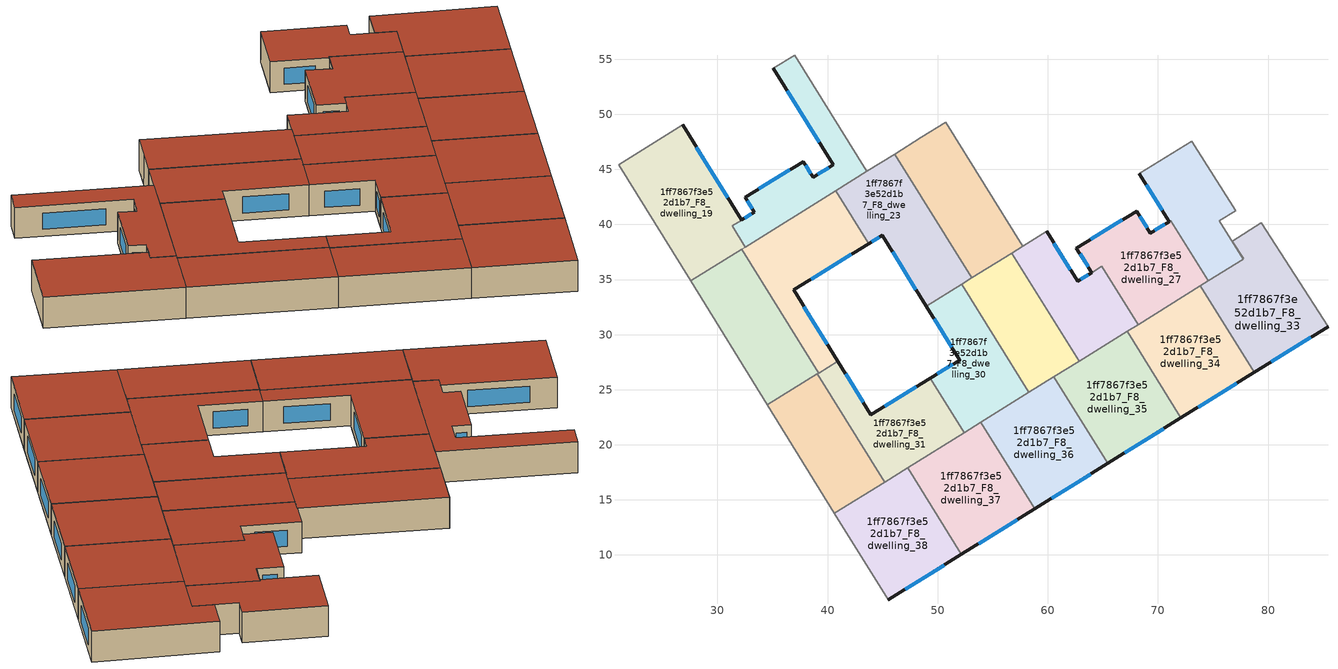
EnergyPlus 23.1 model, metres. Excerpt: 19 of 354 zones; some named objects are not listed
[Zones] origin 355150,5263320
1ff7867f3e52d1b7_F8_dwelling_18
 floor to 1ff7867f3e52d1b7_F7_dwelling_18 (EU_floor_Construction): 37.01,55.39 43.58,44.83 32.52,37.95 31.33,39.87 33.36,41.12 32.53,42.47 37.81,45.72 38.69,44.28 40.52,45.4 35.08,54.19 z24
 wall outside (EU_wall_Construction): 35.08,54.19 40.52,45.4 38.69,44.28 37.81,45.72 32.53,42.47 33.36,41.12 32.2,40.41 z24:27
 wall to 1ff7867f3e52d1b7_F8_dwelling_17 (EU_wall_Construction): 43.58,44.83 37.01,55.39 z24:27
 wall to 1ff7867f3e52d1b7_F8_dwelling_19 (EU_wall_Construction): 32.2,40.41 31.33,39.87 32.52,37.95 z24:27
 wall to 1ff7867f3e52d1b7_F8_dwelling_24 (EU_wall_Construction): 32.52,37.95 40.75,43.07 z24:27
 wall to 1ff7867f3e52d1b7_F8_dwelling_11 (EU_wall_Construction): 37.01,55.39 35.08,54.19 z24:27
 wall to 1ff7867f3e52d1b7_F8_dwelling_23 (EU_wall_Construction): 40.75,43.07 43.58,44.83 z24:27
 window (EU_Window_Construction): 33.09,40.95 32.47,40.58 / 32.72,42.15 33.17,41.44 / 36.57,44.95 33.77,43.23 / 38.48,44.62 38.02,45.38 / 40.09,45.14 39.12,44.55 / 36.36,52.13 39.24,47.47 z24.7:26.3
 roof outside (EU_roof_Construction): 43.58,44.83 37.01,55.39 35.08,54.19 40.52,45.4 38.69,44.28 37.81,45.72 32.53,42.47 33.36,41.12 31.33,39.87 32.52,37.95 z27
1ff7867f3e52d1b7_F8_dwelling_19
 floor to 1ff7867f3e52d1b7_F7_dwelling_19 (EU_floor_Construction): 26.84,49.06 32.2,40.41 31.33,39.87 32.52,37.95 27.57,34.87 21.02,45.44 z24
 wall outside (EU_wall_Construction): 32.2,40.41 26.84,49.06 z24:27
 wall to 1ff7867f3e52d1b7_F8_dwelling_13 (EU_wall_Construction): 26.84,49.06 21.02,45.44 z24:27
 wall adiabatic (EU_wall_Construction): 21.02,45.44 27.57,34.87 z24:27
 wall to 1ff7867f3e52d1b7_F8_dwelling_25 (EU_wall_Construction): 27.57,34.87 32.2,37.75 z24:27
 wall to 1ff7867f3e52d1b7_F8_dwelling_24 (EU_wall_Construction): 32.2,37.75 32.52,37.95 z24:27
 window (EU_Window_Construction): 30.94,42.44 28.1,47.03 z24.7:26.3
 roof outside (EU_roof_Construction): 32.52,37.95 31.33,39.87 32.2,40.41 26.84,49.06 21.02,45.44 27.57,34.87 z27
1ff7867f3e52d1b7_F8_dwelling_22
 floor to 1ff7867f3e52d1b7_F7_dwelling_22 (EU_floor_Construction): 50.74,49.28 57.73,38.04 53.09,35.15 46.09,46.39 z24
 wall to 1ff7867f3e52d1b7_F8_dwelling_23 (EU_wall_Construction): 46.09,46.39 53.09,35.15 z24:27
 wall to 1ff7867f3e52d1b7_F8_dwelling_21 (EU_wall_Construction): 57.73,38.04 50.74,49.28 z24:27
 wall to 1ff7867f3e52d1b7_F8_dwelling_16 (EU_wall_Construction): 50.74,49.28 48.52,47.91 z24:27
 wall to 1ff7867f3e52d1b7_F8_dwelling_29 (EU_wall_Construction): 53.09,35.15 56.72,37.41 z24:27
 wall to 1ff7867f3e52d1b7_F8_dwelling_17 (EU_wall_Construction): 48.52,47.9 46.09,46.39 z24:27
 wall to 1ff7867f3e52d1b7_F8_dwelling_28 (EU_wall_Construction): 56.72,37.41 57.73,38.04 z24:27
 roof outside (EU_roof_Construction): 57.73,38.04 50.74,49.28 46.09,46.39 53.09,35.15 z27
1ff7867f3e52d1b7_F8_dwelling_23
 floor to 1ff7867f3e52d1b7_F7_dwelling_23 (EU_floor_Construction): 46.09,46.39 53.09,35.15 48.96,32.58 44.97,39.02 43.74,38.26 40.75,43.07 z24
 wall outside (EU_wall_Construction): 43.74,38.26 44.97,39.02 48.96,32.58 z24:27
 wall to 1ff7867f3e52d1b7_F8_dwelling_24 (EU_wall_Construction): 40.75,43.07 43.74,38.26 z24:27
 wall to 1ff7867f3e52d1b7_F8_dwelling_17 (EU_wall_Construction): 46.09,46.39 43.58,44.83 z24:27
 wall to 1ff7867f3e52d1b7_F8_dwelling_30 (EU_wall_Construction): 48.96,32.58 52.17,34.58 z24:27
 wall to 1ff7867f3e52d1b7_F8_dwelling_29 (EU_wall_Construction): 52.17,34.58 53.09,35.15 z24:27
 window (EU_Window_Construction): 45.91,37.51 48.02,34.09 / 44.03,38.44 44.68,38.84 z24.7:26.3
 roof outside (EU_roof_Construction): 53.09,35.15 46.09,46.39 40.75,43.07 43.74,38.26 44.97,39.02 48.96,32.58 z27
1ff7867f3e52d1b7_F8_dwelling_24
 floor to 1ff7867f3e52d1b7_F7_dwelling_24 (EU_floor_Construction): 40.75,43.07 43.74,38.26 36.92,34.06 40.93,27.59 39.19,26.51 32.2,37.75 z24
 wall outside (EU_wall_Construction): 40.93,27.59 36.92,34.06 43.74,38.26 z24:27
 wall to 1ff7867f3e52d1b7_F8_dwelling_25 (EU_wall_Construction): 32.2,37.75 39.19,26.51 40.93,27.59 z24:27
 window (EU_Window_Construction): 39.98,29.11 37.86,32.54 / 38.52,35.05 42.14,37.28 z24.7:26.3
 roof outside (EU_roof_Construction): 40.93,27.59 36.92,34.06 43.74,38.26 40.75,43.07 32.2,37.75 39.19,26.51 z27
1ff7867f3e52d1b7_F8_dwelling_25
 floor to 1ff7867f3e52d1b7_F7_dwelling_25 (EU_floor_Construction): 32.2,37.75 39.19,26.51 40.93,27.59 34.54,23.61 27.57,34.87 z24
 wall adiabatic (EU_wall_Construction): 27.57,34.87 34.54,23.61 z24:27
 wall to 1ff7867f3e52d1b7_F8_dwelling_32 (EU_wall_Construction): 34.54,23.61 39.08,26.44 z24:27
 wall to 1ff7867f3e52d1b7_F8_dwelling_31 (EU_wall_Construction): 39.08,26.44 39.19,26.51 40.93,27.59 z24:27
 roof outside (EU_roof_Construction): 39.19,26.51 32.2,37.75 27.57,34.87 34.54,23.61 40.93,27.59 z27
1ff7867f3e52d1b7_F8_dwelling_26
 floor to 1ff7867f3e52d1b7_F7_dwelling_26 (EU_floor_Construction): 73.05,47.56 77.07,41.25 75.58,40.32 77.77,36.87 74.57,34.88 71.16,40.36 69.3,39.22 71.01,40.27 68.31,44.62 z24
 wall outside (EU_wall_Construction): 68.31,44.62 71.01,40.27 69.3,39.22 z24:27
 wall adiabatic (EU_wall_Construction): 77.77,36.87 75.58,40.32 77.07,41.25 73.05,47.56 z24:27
 wall to 1ff7867f3e52d1b7_F8_dwelling_27 (EU_wall_Construction): 69.3,39.22 71.16,40.36 74.57,34.88 z24:27
 wall to 1ff7867f3e52d1b7_F8_dwelling_20 (EU_wall_Construction): 73.05,47.56 68.35,44.64 68.31,44.62 z24:27
 wall to 1ff7867f3e52d1b7_F8_dwelling_33 (EU_wall_Construction): 74.57,34.88 77.77,36.87 z24:27
 window (EU_Window_Construction): 70.6,40.02 69.7,39.47 / 68.95,43.59 70.37,41.29 z24.7:26.3
 roof outside (EU_roof_Construction): 77.77,36.87 75.58,40.32 77.07,41.25 73.05,47.56 68.31,44.62 71.01,40.27 69.3,39.22 71.16,40.36 74.57,34.88 z27
1ff7867f3e52d1b7_F8_dwelling_27
 floor to 1ff7867f3e52d1b7_F7_dwelling_27 (EU_floor_Construction): 71.16,40.36 74.57,34.88 68.19,30.91 64.91,36.2 63.98,35.63 62.6,37.86 68.06,41.22 69.3,39.22 z24
 wall outside (EU_wall_Construction): 69.3,39.22 68.06,41.22 62.6,37.86 63.98,35.63 z24:27
 wall to 1ff7867f3e52d1b7_F8_dwelling_28 (EU_wall_Construction): 63.98,35.63 64.91,36.2 68.19,30.91 z24:27
 wall to 1ff7867f3e52d1b7_F8_dwelling_34 (EU_wall_Construction): 68.19,30.91 73.84,34.43 z24:27
 wall to 1ff7867f3e52d1b7_F8_dwelling_33 (EU_wall_Construction): 73.84,34.43 74.57,34.88 z24:27
 window (EU_Window_Construction): 62.92,37.34 63.66,36.15 / 66.78,40.43 63.88,38.65 / 69.01,39.69 68.35,40.75 z24.7:26.3
 roof outside (EU_roof_Construction): 74.57,34.88 71.16,40.36 69.3,39.22 68.06,41.22 62.6,37.86 63.98,35.63 64.91,36.2 68.19,30.91 z27
1ff7867f3e52d1b7_F8_dwelling_28
 floor to 1ff7867f3e52d1b7_F7_dwelling_28 (EU_floor_Construction): 64.91,36.2 68.19,30.91 62.83,27.58 56.72,37.41 59.89,39.38 62.7,34.84 z24
 wall outside (EU_wall_Construction): 63.98,35.62 62.7,34.84 59.89,39.38 z24:27
 wall to 1ff7867f3e52d1b7_F8_dwelling_29 (EU_wall_Construction): 56.72,37.41 62.83,27.58 z24:27
 wall to 1ff7867f3e52d1b7_F8_dwelling_21 (EU_wall_Construction): 59.89,39.38 57.73,38.04 z24:27
 wall to 1ff7867f3e52d1b7_F8_dwelling_35 (EU_wall_Construction): 62.83,27.58 67.2,30.29 z24:27
 wall to 1ff7867f3e52d1b7_F8_dwelling_34 (EU_wall_Construction): 67.2,30.29 68.19,30.91 z24:27
 window (EU_Window_Construction): 62.04,35.9 60.55,38.31 / 63.68,35.44 63,35.02 z24.7:26.3
 roof outside (EU_roof_Construction): 68.19,30.91 64.91,36.2 63.98,35.63 62.7,34.84 59.89,39.38 56.72,37.41 62.83,27.58 z27
1ff7867f3e52d1b7_F8_dwelling_29
 floor to 1ff7867f3e52d1b7_F7_dwelling_29 (EU_floor_Construction): 56.72,37.41 62.83,27.58 58.28,24.75 52.17,34.58 z24
 wall to 1ff7867f3e52d1b7_F8_dwelling_30 (EU_wall_Construction): 52.17,34.58 58.28,24.75 z24:27
 wall to 1ff7867f3e52d1b7_F8_dwelling_36 (EU_wall_Construction): 58.28,24.75 60.55,26.16 z24:27
 wall to 1ff7867f3e52d1b7_F8_dwelling_35 (EU_wall_Construction): 60.55,26.16 62.83,27.58 z24:27
 roof outside (EU_roof_Construction): 62.83,27.58 56.72,37.41 52.17,34.58 58.28,24.75 z27
1ff7867f3e52d1b7_F8_dwelling_30
 floor to 1ff7867f3e52d1b7_F7_dwelling_30 (EU_floor_Construction): 52.17,34.58 58.28,24.75 52.4,21.09 49.32,26.05 51.99,27.7 48.96,32.58 z24
 wall outside (EU_wall_Construction): 48.96,32.58 51.99,27.7 49.32,26.05 z24:27
 wall to 1ff7867f3e52d1b7_F8_dwelling_31 (EU_wall_Construction): 49.32,26.05 52.4,21.09 z24:27
 wall to 1ff7867f3e52d1b7_F8_dwelling_37 (EU_wall_Construction): 52.4,21.09 53.91,22.03 z24:27
 wall to 1ff7867f3e52d1b7_F8_dwelling_36 (EU_wall_Construction): 53.91,22.03 58.28,24.75 z24:27
 window (EU_Window_Construction): 49.67,31.43 51.28,28.84 / 51.36,27.31 49.95,26.44 z24.7:26.3
 roof outside (EU_roof_Construction): 58.28,24.75 52.17,34.58 48.96,32.58 51.99,27.7 49.32,26.05 52.4,21.09 z27
1ff7867f3e52d1b7_F8_dwelling_31
 floor to 1ff7867f3e52d1b7_F7_dwelling_31 (EU_floor_Construction): 49.32,26.05 52.4,21.09 45.19,16.61 39.08,26.44 40.93,27.59 43.93,22.74 z24
 wall outside (EU_wall_Construction): 49.32,26.05 43.93,22.74 40.93,27.59 z24:27
 wall to 1ff7867f3e52d1b7_F8_dwelling_32 (EU_wall_Construction): 39.08,26.44 45.19,16.61 z24:27
 wall to 1ff7867f3e52d1b7_F8_dwelling_38 (EU_wall_Construction): 45.19,16.61 47.27,17.9 z24:27
 wall to 1ff7867f3e52d1b7_F8_dwelling_37 (EU_wall_Construction): 47.27,17.9 52.4,21.1 z24:27
 window (EU_Window_Construction): 43.22,23.87 41.63,26.45 / 48.05,25.27 45.19,23.51 z24.7:26.3
 roof outside (EU_roof_Construction): 52.4,21.09 49.32,26.05 43.93,22.74 40.93,27.59 39.08,26.44 45.19,16.61 z27
1ff7867f3e52d1b7_F8_dwelling_32
 floor to 1ff7867f3e52d1b7_F7_dwelling_32 (EU_floor_Construction): 39.08,26.44 45.19,16.61 40.63,13.77 34.54,23.61 z24
 wall adiabatic (EU_wall_Construction): 34.54,23.61 40.63,13.77 z24:27
 wall to 1ff7867f3e52d1b7_F8_dwelling_38 (EU_wall_Construction): 40.63,13.77 45.19,16.61 z24:27
 roof outside (EU_roof_Construction): 45.19,16.61 39.08,26.44 34.54,23.61 40.63,13.77 z27
1ff7867f3e52d1b7_F8_dwelling_33
 floor to 1ff7867f3e52d1b7_F7_dwelling_33 (EU_floor_Construction): 79.37,40.14 85.44,30.74 78.73,26.57 73.84,34.42 77.77,36.87 76.75,38.48 z24
 wall outside (EU_wall_Construction): 78.73,26.57 85.44,30.74 z24:27
 wall adiabatic (EU_wall_Construction): 85.44,30.74 79.37,40.14 76.75,38.48 77.77,36.87 z24:27
 wall to 1ff7867f3e52d1b7_F8_dwelling_34 (EU_wall_Construction): 73.84,34.42 78.73,26.57 z24:27
 window (EU_Window_Construction): 80.3,27.54 83.86,29.76 z24.7:26.3
 roof outside (EU_roof_Construction): 85.44,30.74 79.37,40.14 76.75,38.48 77.77,36.87 73.84,34.42 78.73,26.57 z27
1ff7867f3e52d1b7_F8_dwelling_34
 floor to 1ff7867f3e52d1b7_F7_dwelling_34 (EU_floor_Construction): 73.84,34.42 78.73,26.57 72.09,22.43 67.2,30.29 z24
 wall outside (EU_wall_Construction): 72.09,22.43 78.73,26.57 z24:27
 wall to 1ff7867f3e52d1b7_F8_dwelling_35 (EU_wall_Construction): 67.2,30.29 72.09,22.43 z24:27
 window (EU_Window_Construction): 73.65,23.4 77.17,25.59 z24.7:26.3
 roof outside (EU_roof_Construction): 78.73,26.57 73.84,34.42 67.2,30.29 72.09,22.43 z27
1ff7867f3e52d1b7_F8_dwelling_35
 floor to 1ff7867f3e52d1b7_F7_dwelling_35 (EU_floor_Construction): 67.2,30.29 72.09,22.43 65.44,18.3 60.55,26.16 z24
 wall outside (EU_wall_Construction): 65.44,18.3 72.09,22.43 z24:27
 wall to 1ff7867f3e52d1b7_F8_dwelling_36 (EU_wall_Construction): 60.55,26.16 65.44,18.3 z24:27
 window (EU_Window_Construction): 67,19.27 70.53,21.46 z24.7:26.3
 roof outside (EU_roof_Construction): 72.09,22.43 67.2,30.29 60.55,26.16 65.44,18.3 z27
1ff7867f3e52d1b7_F8_dwelling_36
 floor to 1ff7867f3e52d1b7_F7_dwelling_36 (EU_floor_Construction): 60.55,26.16 65.44,18.3 58.8,14.17 53.91,22.03 z24
 wall outside (EU_wall_Construction): 58.8,14.17 65.44,18.3 z24:27
 wall to 1ff7867f3e52d1b7_F8_dwelling_37 (EU_wall_Construction): 53.91,22.03 58.8,14.17 z24:27
 window (EU_Window_Construction): 60.36,15.14 63.88,17.33 z24.7:26.3
 roof outside (EU_roof_Construction): 65.44,18.3 60.55,26.16 53.91,22.03 58.8,14.17 z27
1ff7867f3e52d1b7_F8_dwelling_37
 floor to 1ff7867f3e52d1b7_F7_dwelling_37 (EU_floor_Construction): 53.91,22.03 58.8,14.17 52.15,10.04 47.27,17.9 z24
 wall outside (EU_wall_Construction): 52.15,10.04 58.8,14.17 z24:27
 wall to 1ff7867f3e52d1b7_F8_dwelling_38 (EU_wall_Construction): 47.27,17.9 52.15,10.04 z24:27
 window (EU_Window_Construction): 53.71,11.01 57.24,13.2 z24.7:26.3
 roof outside (EU_roof_Construction): 58.8,14.17 53.91,22.03 47.27,17.9 52.15,10.04 z27
1ff7867f3e52d1b7_F8_dwelling_38
 floor to 1ff7867f3e52d1b7_F7_dwelling_38 (EU_floor_Construction): 47.27,17.9 52.15,10.04 45.5,5.91 40.63,13.77 z24
 wall outside (EU_wall_Construction): 45.5,5.91 52.15,10.04 z24:27
 wall adiabatic (EU_wall_Construction): 40.63,13.77 45.5,5.91 z24:27
 window (EU_Window_Construction): 47.06,6.88 50.59,9.07 z24.7:26.3
 roof outside (EU_roof_Construction): 52.15,10.04 47.27,17.9 40.63,13.77 45.5,5.91 z27
[Building]
EU S2 Campaign: North Axis=0; Terrain=City; Solar Distribution=FullExterior
[Site:Location]
Budapest.Ferenc.Liszt.Intl.AP: Latitude=47.437; Longitude=19.256; Time Zone=1; Elevation=185
[SizingPeriod:WeatherFileDays]
AnnualSizingPeriod: Begin Month=1; Begin Day of Month=1; End Month=12; End Day of Month=31; Day of Week for Start Day=Monday; Use Weather File Daylight Saving Period=No; Use Weather File Rain and Snow Indicators=No
[MATERIAL]
EU_InternalMass_Material: Roughness=MediumRough; Thickness=0.1; Conductivity=1; Density=1800; Specific Heat=900; Thermal Absorptance=0.9; Solar Absorptance=0.7; Visible Absorptance=0.7
[MATERIAL:NOMASS] Roughness=MediumRough; Thermal Absorptance=0.9; Solar Absorptance=0.7; Visible Absorptance=0.7
Name | Thermal Resistance
EU_wall_NoMass | 0.832559
EU_roof_NoMass | 1.39638
EU_floor_NoMass | 0.872794
[WINDOWMATERIAL:SIMPLEGLAZINGSYSTEM]
EU_Window_SimpleGlazing: UFactor=2.79869; Solar Heat Gain Coefficient=0.75; Visible Transmittance=0.75
[CONSTRUCTION]
EU_wall_Construction: EU_wall_NoMass
EU_roof_Construction: EU_roof_NoMass
EU_floor_Construction: EU_floor_NoMass
EU_Window_Construction: EU_Window_SimpleGlazing
EU_InternalMass_Construction: EU_InternalMass_Material
[ZONE] Type=1; Multiplier=1; Ceiling Height=autocalculate; Floor Area=autocalculate; Part of Total Floor Area=Yes
Name | Volume
1ff7867f3e52d1b7_F8_dwelling_18 | 185.84
1ff7867f3e52d1b7_F8_dwelling_19 | 248.651
1ff7867f3e52d1b7_F8_dwelling_22; 1ff7867f3e52d1b7_F8_dwelling_35 | 217.225
1ff7867f3e52d1b7_F8_dwelling_23 | 217.252
1ff7867f3e52d1b7_F8_dwelling_24 | 217.249
1ff7867f3e52d1b7_F8_dwelling_25 | 217.258
1ff7867f3e52d1b7_F8_dwelling_26 | 170.992
1ff7867f3e52d1b7_F8_dwelling_27 | 192.024
1ff7867f3e52d1b7_F8_dwelling_28 | 177.654
1ff7867f3e52d1b7_F8_dwelling_29 | 186.219
1ff7867f3e52d1b7_F8_dwelling_30 | 186.216
1ff7867f3e52d1b7_F8_dwelling_31 | 186.198
1ff7867f3e52d1b7_F8_dwelling_32 | 186.237
1ff7867f3e52d1b7_F8_dwelling_33 | 235.181
1ff7867f3e52d1b7_F8_dwelling_34; 1ff7867f3e52d1b7_F8_dwelling_37 | 217.23
1ff7867f3e52d1b7_F8_dwelling_36 | 217.248
1ff7867f3e52d1b7_F8_dwelling_38 | 217.24
[INTERNALMASS] Construction=EU_InternalMass_Construction
Name | Zone or ZoneList | Surface Area
1ff7867f3e52d1b7_F8_dwelling_18_EU_InternalMass | 1ff7867f3e52d1b7_F8_dwelling_18 | 61.9452
1ff7867f3e52d1b7_F8_dwelling_19_EU_InternalMass | 1ff7867f3e52d1b7_F8_dwelling_19 | 82.8876
1ff7867f3e52d1b7_F8_dwelling_22_EU_InternalMass | 1ff7867f3e52d1b7_F8_dwelling_22 | 72.4081
1ff7867f3e52d1b7_F8_dwelling_23_EU_InternalMass | 1ff7867f3e52d1b7_F8_dwelling_23 | 72.4172
1ff7867f3e52d1b7_F8_dwelling_24_EU_InternalMass | 1ff7867f3e52d1b7_F8_dwelling_24 | 72.4165
1ff7867f3e52d1b7_F8_dwelling_25_EU_InternalMass | 1ff7867f3e52d1b7_F8_dwelling_25 | 72.4199
1ff7867f3e52d1b7_F8_dwelling_26_EU_InternalMass | 1ff7867f3e52d1b7_F8_dwelling_26 | 57.0132
1ff7867f3e52d1b7_F8_dwelling_27_EU_InternalMass | 1ff7867f3e52d1b7_F8_dwelling_27 | 64.0067
1ff7867f3e52d1b7_F8_dwelling_28_EU_InternalMass | 1ff7867f3e52d1b7_F8_dwelling_28 | 59.2187
1ff7867f3e52d1b7_F8_dwelling_29_EU_InternalMass | 1ff7867f3e52d1b7_F8_dwelling_29 | 62.0729
1ff7867f3e52d1b7_F8_dwelling_30_EU_InternalMass | 1ff7867f3e52d1b7_F8_dwelling_30 | 62.0721
1ff7867f3e52d1b7_F8_dwelling_31_EU_InternalMass | 1ff7867f3e52d1b7_F8_dwelling_31 | 62.0659
1ff7867f3e52d1b7_F8_dwelling_32_EU_InternalMass | 1ff7867f3e52d1b7_F8_dwelling_32 | 62.079
1ff7867f3e52d1b7_F8_dwelling_33_EU_InternalMass | 1ff7867f3e52d1b7_F8_dwelling_33 | 78.3931
1ff7867f3e52d1b7_F8_dwelling_34_EU_InternalMass | 1ff7867f3e52d1b7_F8_dwelling_34 | 72.41
1ff7867f3e52d1b7_F8_dwelling_35_EU_InternalMass | 1ff7867f3e52d1b7_F8_dwelling_35 | 72.4082
1ff7867f3e52d1b7_F8_dwelling_36_EU_InternalMass | 1ff7867f3e52d1b7_F8_dwelling_36 | 72.416
1ff7867f3e52d1b7_F8_dwelling_37_EU_InternalMass | 1ff7867f3e52d1b7_F8_dwelling_37 | 72.41
1ff7867f3e52d1b7_F8_dwelling_38_EU_InternalMass | 1ff7867f3e52d1b7_F8_dwelling_38 | 72.4135
[OTHEREQUIPMENT] Fuel Type=Electricity; Design Level Calculation Method=Watts/Area; Power per Zone Floor Area=1; Fraction Latent=0; Fraction Radiant=0; Fraction Lost=0; Carbon Dioxide Generation Rate=0; EndUse Subcategory=EU_Step8_InternalGains
Name | Zone or ZoneList or Space or SpaceList | Schedule
EU_Step8_InternalGain_1ff7867f3e52d1b7_F8_dwelling_18_f000 | 1ff7867f3e52d1b7_F8_dwelling_18 | EU_Step8_GainSchedule_1ff7867f3e52d1b7_F8_dwelling_18_f000
EU_Step8_InternalGain_1ff7867f3e52d1b7_F8_dwelling_19_f000 | 1ff7867f3e52d1b7_F8_dwelling_19 | EU_Step8_GainSchedule_1ff7867f3e52d1b7_F8_dwelling_19_f000
EU_Step8_InternalGain_1ff7867f3e52d1b7_F8_dwelling_22_f000 | 1ff7867f3e52d1b7_F8_dwelling_22 | EU_Step8_GainSchedule_1ff7867f3e52d1b7_F8_dwelling_22_f000
EU_Step8_InternalGain_1ff7867f3e52d1b7_F8_dwelling_23_f000 | 1ff7867f3e52d1b7_F8_dwelling_23 | EU_Step8_GainSchedule_1ff7867f3e52d1b7_F8_dwelling_23_f000
EU_Step8_InternalGain_1ff7867f3e52d1b7_F8_dwelling_24_f000 | 1ff7867f3e52d1b7_F8_dwelling_24 | EU_Step8_GainSchedule_1ff7867f3e52d1b7_F8_dwelling_24_f000
EU_Step8_InternalGain_1ff7867f3e52d1b7_F8_dwelling_25_f000 | 1ff7867f3e52d1b7_F8_dwelling_25 | EU_Step8_GainSchedule_1ff7867f3e52d1b7_F8_dwelling_25_f000
EU_Step8_InternalGain_1ff7867f3e52d1b7_F8_dwelling_26_f000 | 1ff7867f3e52d1b7_F8_dwelling_26 | EU_Step8_GainSchedule_1ff7867f3e52d1b7_F8_dwelling_26_f000
EU_Step8_InternalGain_1ff7867f3e52d1b7_F8_dwelling_27_f000 | 1ff7867f3e52d1b7_F8_dwelling_27 | EU_Step8_GainSchedule_1ff7867f3e52d1b7_F8_dwelling_27_f000
EU_Step8_InternalGain_1ff7867f3e52d1b7_F8_dwelling_28_f000 | 1ff7867f3e52d1b7_F8_dwelling_28 | EU_Step8_GainSchedule_1ff7867f3e52d1b7_F8_dwelling_28_f000
EU_Step8_InternalGain_1ff7867f3e52d1b7_F8_dwelling_29_f000 | 1ff7867f3e52d1b7_F8_dwelling_29 | EU_Step8_GainSchedule_1ff7867f3e52d1b7_F8_dwelling_29_f000
EU_Step8_InternalGain_1ff7867f3e52d1b7_F8_dwelling_30_f000 | 1ff7867f3e52d1b7_F8_dwelling_30 | EU_Step8_GainSchedule_1ff7867f3e52d1b7_F8_dwelling_30_f000
EU_Step8_InternalGain_1ff7867f3e52d1b7_F8_dwelling_31_f000 | 1ff7867f3e52d1b7_F8_dwelling_31 | EU_Step8_GainSchedule_1ff7867f3e52d1b7_F8_dwelling_31_f000
EU_Step8_InternalGain_1ff7867f3e52d1b7_F8_dwelling_32_f000 | 1ff7867f3e52d1b7_F8_dwelling_32 | EU_Step8_GainSchedule_1ff7867f3e52d1b7_F8_dwelling_32_f000
EU_Step8_InternalGain_1ff7867f3e52d1b7_F8_dwelling_33_f000 | 1ff7867f3e52d1b7_F8_dwelling_33 | EU_Step8_GainSchedule_1ff7867f3e52d1b7_F8_dwelling_33_f000
EU_Step8_InternalGain_1ff7867f3e52d1b7_F8_dwelling_34_f000 | 1ff7867f3e52d1b7_F8_dwelling_34 | EU_Step8_GainSchedule_1ff7867f3e52d1b7_F8_dwelling_34_f000
EU_Step8_InternalGain_1ff7867f3e52d1b7_F8_dwelling_35_f000 | 1ff7867f3e52d1b7_F8_dwelling_35 | EU_Step8_GainSchedule_1ff7867f3e52d1b7_F8_dwelling_35_f000
EU_Step8_InternalGain_1ff7867f3e52d1b7_F8_dwelling_36_f000 | 1ff7867f3e52d1b7_F8_dwelling_36 | EU_Step8_GainSchedule_1ff7867f3e52d1b7_F8_dwelling_36_f000
EU_Step8_InternalGain_1ff7867f3e52d1b7_F8_dwelling_37_f000 | 1ff7867f3e52d1b7_F8_dwelling_37 | EU_Step8_GainSchedule_1ff7867f3e52d1b7_F8_dwelling_37_f000
EU_Step8_InternalGain_1ff7867f3e52d1b7_F8_dwelling_38_f000 | 1ff7867f3e52d1b7_F8_dwelling_38 | EU_Step8_GainSchedule_1ff7867f3e52d1b7_F8_dwelling_38_f000
[ZONEVENTILATION:DESIGNFLOWRATE] Schedule=EU_AlwaysOn; Design Flow Rate Calculation Method=AirChanges/Hour; Air Changes per Hour=0.475469; Ventilation Type=Natural; Fan Pressure Rise=0; Fan Total Efficiency=1; Constant Term Coefficient=1; Temperature Term Coefficient=0; Velocity Term Coefficient=0; Velocity Squared Term Coefficient=0; Minimum Indoor Temperature=-100; Maximum Indoor Temperature=100; Delta Temperature=-100; Minimum Outdoor Temperature=-100; Maximum Outdoor Temperature=100; Maximum Wind Speed=40
Name | Zone or ZoneList or Space or SpaceList
EU_ConstantAir_1ff7867f3e52d1b7_F8_dwelling_18 | 1ff7867f3e52d1b7_F8_dwelling_18
EU_ConstantAir_1ff7867f3e52d1b7_F8_dwelling_19 | 1ff7867f3e52d1b7_F8_dwelling_19
EU_ConstantAir_1ff7867f3e52d1b7_F8_dwelling_22 | 1ff7867f3e52d1b7_F8_dwelling_22
EU_ConstantAir_1ff7867f3e52d1b7_F8_dwelling_23 | 1ff7867f3e52d1b7_F8_dwelling_23
EU_ConstantAir_1ff7867f3e52d1b7_F8_dwelling_24 | 1ff7867f3e52d1b7_F8_dwelling_24
EU_ConstantAir_1ff7867f3e52d1b7_F8_dwelling_25 | 1ff7867f3e52d1b7_F8_dwelling_25
EU_ConstantAir_1ff7867f3e52d1b7_F8_dwelling_26 | 1ff7867f3e52d1b7_F8_dwelling_26
EU_ConstantAir_1ff7867f3e52d1b7_F8_dwelling_27 | 1ff7867f3e52d1b7_F8_dwelling_27
EU_ConstantAir_1ff7867f3e52d1b7_F8_dwelling_28 | 1ff7867f3e52d1b7_F8_dwelling_28
EU_ConstantAir_1ff7867f3e52d1b7_F8_dwelling_29 | 1ff7867f3e52d1b7_F8_dwelling_29
EU_ConstantAir_1ff7867f3e52d1b7_F8_dwelling_30 | 1ff7867f3e52d1b7_F8_dwelling_30
EU_ConstantAir_1ff7867f3e52d1b7_F8_dwelling_31 | 1ff7867f3e52d1b7_F8_dwelling_31
EU_ConstantAir_1ff7867f3e52d1b7_F8_dwelling_32 | 1ff7867f3e52d1b7_F8_dwelling_32
EU_ConstantAir_1ff7867f3e52d1b7_F8_dwelling_33 | 1ff7867f3e52d1b7_F8_dwelling_33
EU_ConstantAir_1ff7867f3e52d1b7_F8_dwelling_34 | 1ff7867f3e52d1b7_F8_dwelling_34
EU_ConstantAir_1ff7867f3e52d1b7_F8_dwelling_35 | 1ff7867f3e52d1b7_F8_dwelling_35
EU_ConstantAir_1ff7867f3e52d1b7_F8_dwelling_36 | 1ff7867f3e52d1b7_F8_dwelling_36
EU_ConstantAir_1ff7867f3e52d1b7_F8_dwelling_37 | 1ff7867f3e52d1b7_F8_dwelling_37
EU_ConstantAir_1ff7867f3e52d1b7_F8_dwelling_38 | 1ff7867f3e52d1b7_F8_dwelling_38
[HVACTEMPLATE:ZONE:IDEALLOADSAIRSYSTEM] System Availability Schedule=EU_AlwaysOn; Maximum Heating Supply Air Temperature=50; Minimum Cooling Supply Air Temperature=13; Maximum Heating Supply Air Humidity Ratio=0.0156; Minimum Cooling Supply Air Humidity Ratio=0.0077; Heating Limit=NoLimit; Cooling Limit=NoLimit; Heating Availability Schedule=EU_AlwaysOn; Cooling Availability Schedule=EU_CoolingOff; Dehumidification Control Type=ConstantSensibleHeatRatio; Cooling Sensible Heat Ratio=0.7; Dehumidification Setpoint=60; Humidification Control Type=None; Humidification Setpoint=30; Outdoor Air Method=None; Outdoor Air Flow Rate per Person=0.00944; Outdoor Air Flow Rate per Zone Floor Area=0; Outdoor Air Flow Rate per Zone=0; Demand Controlled Ventilation Type=None; Outdoor Air Economizer Type=NoEconomizer; Heat Recovery Type=None; Sensible Heat Recovery Effectiveness=0.7; Latent Heat Recovery Effectiveness=0.65
Name | Template Thermostat
1ff7867f3e52d1b7_F8_dwelling_18 | EU_HeatOnly_1ff7867f3e52d1b7_F8_dwelling_18
1ff7867f3e52d1b7_F8_dwelling_19 | EU_HeatOnly_1ff7867f3e52d1b7_F8_dwelling_19
1ff7867f3e52d1b7_F8_dwelling_22 | EU_HeatOnly_1ff7867f3e52d1b7_F8_dwelling_22
1ff7867f3e52d1b7_F8_dwelling_23 | EU_HeatOnly_1ff7867f3e52d1b7_F8_dwelling_23
1ff7867f3e52d1b7_F8_dwelling_24 | EU_HeatOnly_1ff7867f3e52d1b7_F8_dwelling_24
1ff7867f3e52d1b7_F8_dwelling_25 | EU_HeatOnly_1ff7867f3e52d1b7_F8_dwelling_25
1ff7867f3e52d1b7_F8_dwelling_26 | EU_HeatOnly_1ff7867f3e52d1b7_F8_dwelling_26
1ff7867f3e52d1b7_F8_dwelling_27 | EU_HeatOnly_1ff7867f3e52d1b7_F8_dwelling_27
1ff7867f3e52d1b7_F8_dwelling_28 | EU_HeatOnly_1ff7867f3e52d1b7_F8_dwelling_28
1ff7867f3e52d1b7_F8_dwelling_29 | EU_HeatOnly_1ff7867f3e52d1b7_F8_dwelling_29
1ff7867f3e52d1b7_F8_dwelling_30 | EU_HeatOnly_1ff7867f3e52d1b7_F8_dwelling_30
1ff7867f3e52d1b7_F8_dwelling_31 | EU_HeatOnly_1ff7867f3e52d1b7_F8_dwelling_31
1ff7867f3e52d1b7_F8_dwelling_32 | EU_HeatOnly_1ff7867f3e52d1b7_F8_dwelling_32
1ff7867f3e52d1b7_F8_dwelling_33 | EU_HeatOnly_1ff7867f3e52d1b7_F8_dwelling_33
1ff7867f3e52d1b7_F8_dwelling_34 | EU_HeatOnly_1ff7867f3e52d1b7_F8_dwelling_34
1ff7867f3e52d1b7_F8_dwelling_35 | EU_HeatOnly_1ff7867f3e52d1b7_F8_dwelling_35
1ff7867f3e52d1b7_F8_dwelling_36 | EU_HeatOnly_1ff7867f3e52d1b7_F8_dwelling_36
1ff7867f3e52d1b7_F8_dwelling_37 | EU_HeatOnly_1ff7867f3e52d1b7_F8_dwelling_37
1ff7867f3e52d1b7_F8_dwelling_38 | EU_HeatOnly_1ff7867f3e52d1b7_F8_dwelling_38
[SIZING:ZONE] Zone Cooling Design Supply Air Temperature Input Method=SupplyAirTemperature; Zone Cooling Design Supply Air Temperature=13; Zone Heating Design Supply Air Temperature Input Method=SupplyAirTemperature; Zone Heating Design Supply Air Temperature=50; Zone Cooling Design Supply Air Humidity Ratio=0.008; Zone Heating Design Supply Air Humidity Ratio=0.008; Cooling Design Air Flow Method=DesignDay; Cooling Design Air Flow Rate=0; Cooling Minimum Air Flow per Zone Floor Area=0.000762; Cooling Minimum Air Flow=0; Cooling Minimum Air Flow Fraction=0.2; Heating Design Air Flow Method=DesignDay; Heating Design Air Flow Rate=0; Heating Maximum Air Flow per Zone Floor Area=0.002032; Heating Maximum Air Flow=0.141576; Heating Maximum Air Flow Fraction=0.3; Account for Dedicated Outdoor Air System=No; Dedicated Outdoor Air System Control Strategy=NeutralSupplyAir; Dedicated Outdoor Air Low Setpoint Temperature for Design=autosize; Dedicated Outdoor Air High Setpoint Temperature for Design=autosize; Zone Load Sizing Method=Sensible Load Only No Latent Load; Zone Latent Cooling Design Supply Air Humidity Ratio Input Method=HumidityRatioDifference; Zone Cooling Design Supply Air Humidity Ratio Difference=0.005; Zone Latent Heating Design Supply Air Humidity Ratio Input Method=HumidityRatioDifference; Zone Humidification Design Supply Air Humidity Ratio Difference=0.005
1ff7867f3e52d1b7_F8_dwelling_18; 1ff7867f3e52d1b7_F8_dwelling_19; 1ff7867f3e52d1b7_F8_dwelling_22; 1ff7867f3e52d1b7_F8_dwelling_23; 1ff7867f3e52d1b7_F8_dwelling_24; 1ff7867f3e52d1b7_F8_dwelling_25; 1ff7867f3e52d1b7_F8_dwelling_26; 1ff7867f3e52d1b7_F8_dwelling_27; 1ff7867f3e52d1b7_F8_dwelling_28; 1ff7867f3e52d1b7_F8_dwelling_29; 1ff7867f3e52d1b7_F8_dwelling_30; 1ff7867f3e52d1b7_F8_dwelling_31; 1ff7867f3e52d1b7_F8_dwelling_32; 1ff7867f3e52d1b7_F8_dwelling_33; 1ff7867f3e52d1b7_F8_dwelling_34; 1ff7867f3e52d1b7_F8_dwelling_35; 1ff7867f3e52d1b7_F8_dwelling_36; 1ff7867f3e52d1b7_F8_dwelling_37; 1ff7867f3e52d1b7_F8_dwelling_38
[SCHEDULE:CONSTANT]
Name | Hourly Value
EU_AlwaysOn | 1
EU_CoolingOff | 0
[SCHEDULE:FILE] Column Number=1; Rows to Skip at Top=0; Number of Hours of Data=8760; Column Separator=Comma; Interpolate to Timestep=No; Minutes per Item=60; Adjust Schedule for Daylight Savings=Yes
Name | File
EU_Step8_GainSchedule_1ff7867f3e52d1b7_F8_dwelling_18_f000 | ../../schedules/1ff7867f3e52d1b7/1ff7867f3e52d1b7_F8_dwelling_18_f000_gain.csv
EU_Step8_GainSchedule_1ff7867f3e52d1b7_F8_dwelling_19_f000 | ../../schedules/1ff7867f3e52d1b7/1ff7867f3e52d1b7_F8_dwelling_19_f000_gain.csv
EU_Step8_GainSchedule_1ff7867f3e52d1b7_F8_dwelling_22_f000 | ../../schedules/1ff7867f3e52d1b7/1ff7867f3e52d1b7_F8_dwelling_22_f000_gain.csv
EU_Step8_GainSchedule_1ff7867f3e52d1b7_F8_dwelling_23_f000 | ../../schedules/1ff7867f3e52d1b7/1ff7867f3e52d1b7_F8_dwelling_23_f000_gain.csv
EU_Step8_GainSchedule_1ff7867f3e52d1b7_F8_dwelling_24_f000 | ../../schedules/1ff7867f3e52d1b7/1ff7867f3e52d1b7_F8_dwelling_24_f000_gain.csv
EU_Step8_GainSchedule_1ff7867f3e52d1b7_F8_dwelling_25_f000 | ../../schedules/1ff7867f3e52d1b7/1ff7867f3e52d1b7_F8_dwelling_25_f000_gain.csv
EU_Step8_GainSchedule_1ff7867f3e52d1b7_F8_dwelling_26_f000 | ../../schedules/1ff7867f3e52d1b7/1ff7867f3e52d1b7_F8_dwelling_26_f000_gain.csv
EU_Step8_GainSchedule_1ff7867f3e52d1b7_F8_dwelling_27_f000 | ../../schedules/1ff7867f3e52d1b7/1ff7867f3e52d1b7_F8_dwelling_27_f000_gain.csv
EU_Step8_GainSchedule_1ff7867f3e52d1b7_F8_dwelling_28_f000 | ../../schedules/1ff7867f3e52d1b7/1ff7867f3e52d1b7_F8_dwelling_28_f000_gain.csv
EU_Step8_GainSchedule_1ff7867f3e52d1b7_F8_dwelling_29_f000 | ../../schedules/1ff7867f3e52d1b7/1ff7867f3e52d1b7_F8_dwelling_29_f000_gain.csv
EU_Step8_GainSchedule_1ff7867f3e52d1b7_F8_dwelling_30_f000 | ../../schedules/1ff7867f3e52d1b7/1ff7867f3e52d1b7_F8_dwelling_30_f000_gain.csv
EU_Step8_GainSchedule_1ff7867f3e52d1b7_F8_dwelling_31_f000 | ../../schedules/1ff7867f3e52d1b7/1ff7867f3e52d1b7_F8_dwelling_31_f000_gain.csv
EU_Step8_GainSchedule_1ff7867f3e52d1b7_F8_dwelling_32_f000 | ../../schedules/1ff7867f3e52d1b7/1ff7867f3e52d1b7_F8_dwelling_32_f000_gain.csv
EU_Step8_GainSchedule_1ff7867f3e52d1b7_F8_dwelling_33_f000 | ../../schedules/1ff7867f3e52d1b7/1ff7867f3e52d1b7_F8_dwelling_33_f000_gain.csv
EU_Step8_GainSchedule_1ff7867f3e52d1b7_F8_dwelling_34_f000 | ../../schedules/1ff7867f3e52d1b7/1ff7867f3e52d1b7_F8_dwelling_34_f000_gain.csv
EU_Step8_GainSchedule_1ff7867f3e52d1b7_F8_dwelling_35_f000 | ../../schedules/1ff7867f3e52d1b7/1ff7867f3e52d1b7_F8_dwelling_35_f000_gain.csv
EU_Step8_GainSchedule_1ff7867f3e52d1b7_F8_dwelling_36_f000 | ../../schedules/1ff7867f3e52d1b7/1ff7867f3e52d1b7_F8_dwelling_36_f000_gain.csv
EU_Step8_GainSchedule_1ff7867f3e52d1b7_F8_dwelling_37_f000 | ../../schedules/1ff7867f3e52d1b7/1ff7867f3e52d1b7_F8_dwelling_37_f000_gain.csv
EU_Step8_GainSchedule_1ff7867f3e52d1b7_F8_dwelling_38_f000 | ../../schedules/1ff7867f3e52d1b7/1ff7867f3e52d1b7_F8_dwelling_38_f000_gain.csv
